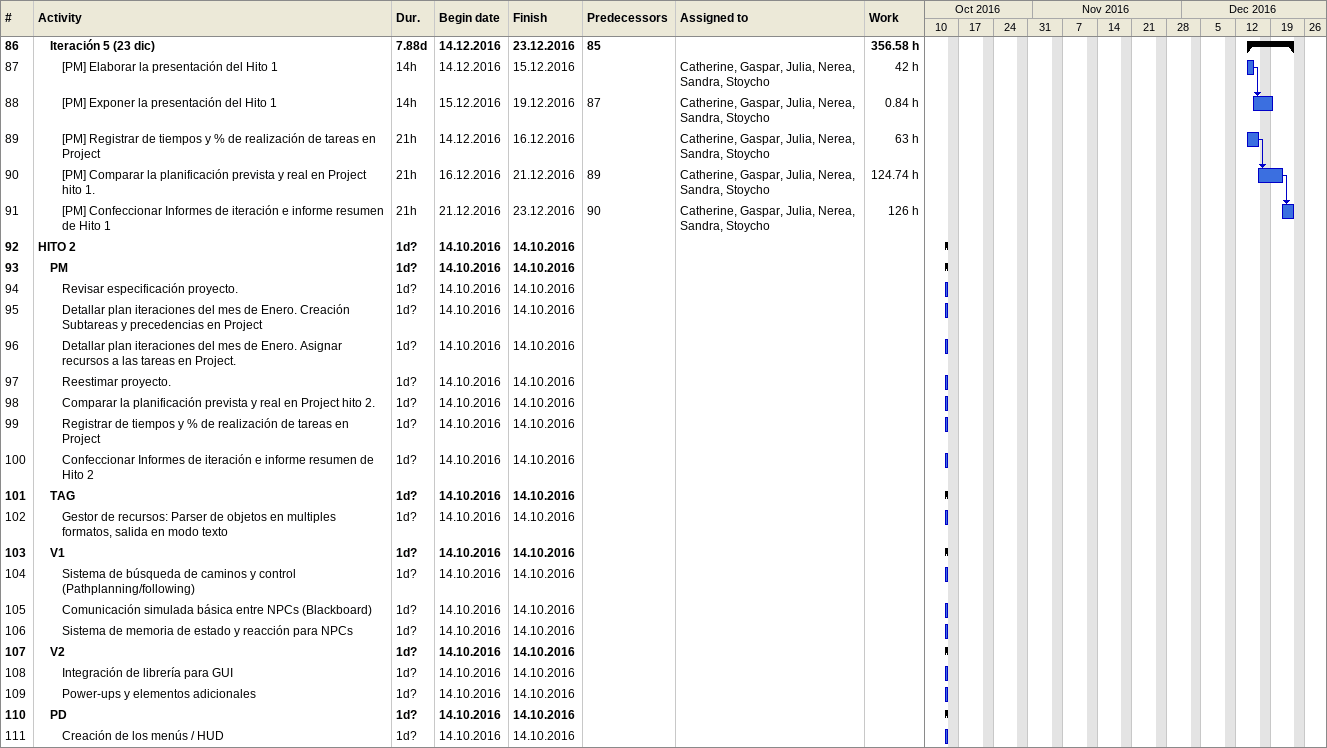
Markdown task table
| ID | Level | Task | Duration | Start | Finish | Predecessors | Resources | Work (h) |
|---|---|---|---|---|---|---|---|---|
| 86 | 2 | **Iteración 5 (23 dic)** | 7.88d | 2016-12-14 | 2016-12-23 | 85 |  | 356.58 |
| 87 | 3 | [PM] Elaborar la presentación del Hito 1 | 14h | 2016-12-14 | 2016-12-15 |  | Catherine, Gaspar, Julia, Nerea, Sandra, Stoycho | 42 |
| 88 | 3 | [PM] Exponer la presentación del Hito 1 | 14h | 2016-12-15 | 2016-12-19 | 87 | Catherine, Gaspar, Julia, Nerea, Sandra, Stoycho | 0.84 |
| 89 | 3 | [PM] Registrar de tiempos y % de realización de tareas en Project | 21h | 2016-12-14 | 2016-12-16 |  | Catherine, Gaspar, Julia, Nerea, Sandra, Stoycho | 63 |
| 90 | 3 | [PM] Comparar la planificación prevista y real en Project hito 1. | 21h | 2016-12-16 | 2016-12-21 | 89 | Catherine, Gaspar, Julia, Nerea, Sandra, Stoycho | 124.74 |
| 91 | 3 | [PM] Confeccionar Informes de iteración e informe resumen de Hito 1 | 21h | 2016-12-21 | 2016-12-23 | 90 | Catherine, Gaspar, Julia, Nerea, Sandra, Stoycho | 126 |
| 92 | 1 | **HITO 2** | 1d? | 2016-10-14 | 2016-10-14 |  |  |  |
| 93 | 2 | **PM** | 1d? | 2016-10-14 | 2016-10-14 |  |  |  |
| 94 | 3 | Revisar especificación proyecto. | 1d? | 2016-10-14 | 2016-10-14 |  |  |  |
| 95 | 3 | Detallar plan iteraciones del mes de Enero. Creación Subtareas y precedencias en Project | 1d? | 2016-10-14 | 2016-10-14 |  |  |  |
| 96 | 3 | Detallar plan iteraciones del mes de Enero. Asignar recursos a las tareas en Project. | 1d? | 2016-10-14 | 2016-10-14 |  |  |  |
| 97 | 3 | Reestimar proyecto. | 1d? | 2016-10-14 | 2016-10-14 |  |  |  |
| 98 | 3 | Comparar la planificación prevista y real en Project hito 2. | 1d? | 2016-10-14 | 2016-10-14 |  |  |  |
| 99 | 3 | Registrar de tiempos y % de realización de tareas en Project | 1d? | 2016-10-14 | 2016-10-14 |  |  |  |
| 100 | 3 | Confeccionar Informes de iteración e informe resumen de Hito 2 | 1d? | 2016-10-14 | 2016-10-14 |  |  |  |
| 101 | 2 | **TAG** | 1d? | 2016-10-14 | 2016-10-14 |  |  |  |
| 102 | 3 | Gestor de recursos: Parser de objetos en multiples formatos, salida en modo texto | 1d? | 2016-10-14 | 2016-10-14 |  |  |  |
| 103 | 2 | **V1** | 1d? | 2016-10-14 | 2016-10-14 |  |  |  |
| 104 | 3 | Sistema de búsqueda de caminos y control (Pathplanning/following) | 1d? | 2016-10-14 | 2016-10-14 |  |  |  |
| 105 | 3 | Comunicación simulada básica entre NPCs (Blackboard) | 1d? | 2016-10-14 | 2016-10-14 |  |  |  |
| 106 | 3 | Sistema de memoria de estado y reacción para NPCs | 1d? | 2016-10-14 | 2016-10-14 |  |  |  |
| 107 | 2 | **V2** | 1d? | 2016-10-14 | 2016-10-14 |  |  |  |
| 108 | 3 | Integración de librería para GUI | 1d? | 2016-10-14 | 2016-10-14 |  |  |  |
| 109 | 3 | Power-ups y elementos adicionales | 1d? | 2016-10-14 | 2016-10-14 |  |  |  |
| 110 | 2 | **PD** | 1d? | 2016-10-14 | 2016-10-14 |  |  |  |
| 111 | 3 | Creación de los menús / HUD | 1d? | 2016-10-14 | 2016-10-14 |  |  |  |
